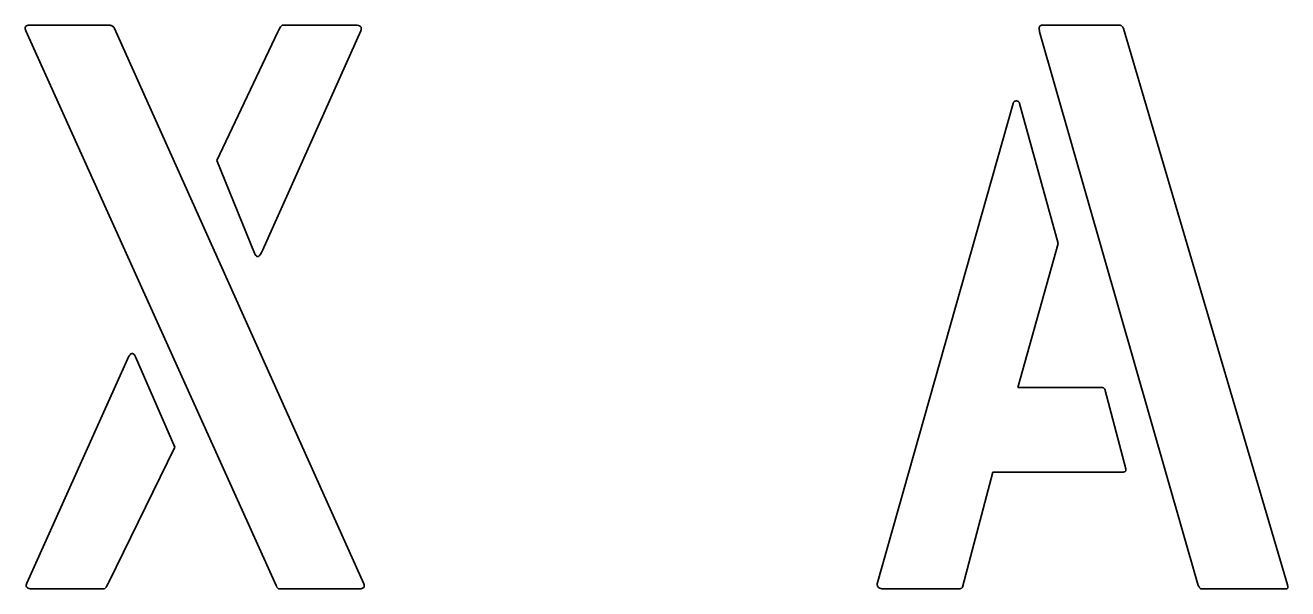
# Model space of a CAD drawing. Extents: x 10 to 410, y -69 to 348.
# Drawn here: x 172.35 to 217.18, y 121 to 141 of the extents above; entities that cross this region are included whole.
import ezdxf

# ---------------------------------------------------------------- set-up
doc = ezdxf.new("R2010")
doc.units = 0

msp = doc.modelspace()

# ---------------------------------------------------------------- linework, layer by layer
at = {"color": 7, "lineweight": 35, "ltscale": 0.000654}
msp.add_line((172.350006, 140.901993), (172.352844, 140.927994), dxfattribs=at)
at = {"color": 7, "lineweight": 35, "ltscale": 0.000753}
msp.add_line((172.352844, 140.871994), (172.350006, 140.901993), dxfattribs=at)
at = {"color": 7, "lineweight": 35, "ltscale": 0.00059}
for p, q in [((172.352844, 140.927994), (172.36142, 140.949997)), ((208.408005, 140.99086), (208.430573, 140.997711))]:
    msp.add_line(p, q, dxfattribs=at)
at = {"color": 7, "lineweight": 35, "ltscale": 0.000877}
msp.add_line((172.36142, 140.837997), (172.352844, 140.871994), dxfattribs=at)
at = {"color": 7, "lineweight": 35, "ltscale": 0.000575}
msp.add_line((172.36142, 140.949997), (172.375702, 140.968002), dxfattribs=at)
at = {"color": 7, "lineweight": 35, "ltscale": 0.001015}
msp.add_line((172.375702, 140.800003), (172.36142, 140.837997), dxfattribs=at)
at = {"color": 7, "lineweight": 35, "ltscale": 0.000611}
msp.add_line((172.375702, 140.968002), (172.395721, 140.981995), dxfattribs=at)
at = {"color": 7, "lineweight": 35}
for p, q in [((181.261429, 121.114288), (172.375702, 140.800003)), ((175.518555, 140.885712), (184.375717, 121.171432)), ((214, 121.114288), (208.371429, 140.771423)), ((211.342865, 140.885712), (217.171432, 121.142853))]:
    msp.add_line(p, q, dxfattribs=at)
at = {"color": 7, "lineweight": 35, "ltscale": 0.000689}
for p, q in [((172.395721, 140.981995), (172.421417, 140.992004)), ((217.171432, 121.142853), (217.176285, 121.115707))]:
    msp.add_line(p, q, dxfattribs=at)
at = {"color": 7, "lineweight": 35, "ltscale": 0.0008}
msp.add_line((172.421417, 140.992004), (172.45285, 140.998001), dxfattribs=at)
at = {"color": 7, "lineweight": 35, "ltscale": 0.00093}
msp.add_line((172.45285, 140.998001), (172.48999, 141), dxfattribs=at)
at = {"color": 7, "lineweight": 35, "ltscale": 0.071429}
msp.add_line((172.48999, 141), (175.347137, 141), dxfattribs=at)
at = {"color": 7, "lineweight": 35, "ltscale": 0.000558}
for p, q in [((175.347137, 141), (175.369415, 140.998856)), ((175.479126, 140.944), (175.493423, 140.926865))]:
    msp.add_line(p, q, dxfattribs=at)
at = {"color": 7, "lineweight": 35, "ltscale": 0.000536}
for p, q in [((175.369415, 140.998856), (175.390564, 140.995422)), ((211.364288, 125.143997), (211.342865, 125.142853))]:
    msp.add_line(p, q, dxfattribs=at)
at = {"color": 7, "lineweight": 35, "ltscale": 0.00052}
for p, q in [((175.390564, 140.995422), (175.410553, 140.989716)), ((175.447144, 140.97142), (175.463715, 140.958862))]:
    msp.add_line(p, q, dxfattribs=at)
at = {"color": 7, "lineweight": 35, "ltscale": 0.000512}
msp.add_line((175.410553, 140.989716), (175.429413, 140.98172), dxfattribs=at)
at = {"color": 7, "lineweight": 35, "ltscale": 0.000513}
msp.add_line((175.429413, 140.98172), (175.447144, 140.97142), dxfattribs=at)
at = {"color": 7, "lineweight": 35, "ltscale": 0.000535}
msp.add_line((175.463715, 140.958862), (175.479126, 140.944), dxfattribs=at)
at = {"color": 7, "lineweight": 35, "ltscale": 0.000587}
msp.add_line((175.493423, 140.926865), (175.506561, 140.907425), dxfattribs=at)
at = {"color": 7, "lineweight": 35, "ltscale": 0.00062}
msp.add_line((175.506561, 140.907425), (175.518555, 140.885712), dxfattribs=at)
at = {"color": 7, "lineweight": 35, "ltscale": 0.126523}
msp.add_line((179.147141, 136.199997), (181.318573, 140.771423), dxfattribs=at)
at = {"color": 7, "lineweight": 35, "ltscale": 0.213586}
msp.add_line((184.261429, 140.800003), (180.775711, 133), dxfattribs=at)
at = {"color": 7, "lineweight": 35, "ltscale": 0.001221}
msp.add_line((181.318573, 140.771423), (181.340866, 140.814865), dxfattribs=at)
at = {"color": 7, "lineweight": 35, "ltscale": 0.001106}
for p, q in [((181.340866, 140.814865), (181.362, 140.853714)), ((175.29628, 121.18515), (175.275146, 121.146286))]:
    msp.add_line(p, q, dxfattribs=at)
at = {"color": 7, "lineweight": 35, "ltscale": 0.000992}
msp.add_line((181.362, 140.853714), (181.382004, 140.888), dxfattribs=at)
at = {"color": 7, "lineweight": 35, "ltscale": 0.00088}
for p, q in [((181.382004, 140.888), (181.400848, 140.917709)), ((175.255127, 121.112), (175.236282, 121.082291))]:
    msp.add_line(p, q, dxfattribs=at)
at = {"color": 7, "lineweight": 35, "ltscale": 0.000769}
for p, q in [((181.400848, 140.917709), (181.418564, 140.942856)), ((175.236282, 121.082291), (175.218567, 121.057144))]:
    msp.add_line(p, q, dxfattribs=at)
at = {"color": 7, "lineweight": 35, "ltscale": 0.000661}
msp.add_line((181.418564, 140.942856), (181.43515, 140.963425), dxfattribs=at)
at = {"color": 7, "lineweight": 35, "ltscale": 0.000556}
for p, q in [((181.43515, 140.963425), (181.450577, 140.979431)), ((175.201996, 121.036575), (175.186554, 121.020569))]:
    msp.add_line(p, q, dxfattribs=at)
at = {"color": 7, "lineweight": 35, "ltscale": 0.000457}
for p, q in [((181.450577, 140.979431), (181.464859, 140.99086)), ((175.186554, 121.020569), (175.172272, 121.00914))]:
    msp.add_line(p, q, dxfattribs=at)
at = {"color": 7, "lineweight": 35, "ltscale": 0.00037}
for p, q in [((181.464859, 140.99086), (181.477997, 140.997711)), ((207.450851, 138.272293), (207.460571, 138.283432)), ((207.625137, 138.283432), (207.634857, 138.272293)), ((175.172272, 121.00914), (175.159149, 121.002289))]:
    msp.add_line(p, q, dxfattribs=at)
at = {"color": 7, "lineweight": 35, "ltscale": 0.000306}
for p, q in [((181.477997, 140.997711), (181.490005, 141)), ((205.622284, 121.04628), (205.614853, 121.036575)), ((175.159149, 121.002289), (175.147125, 121)), ((205.606293, 121.028), (205.596573, 121.020569))]:
    msp.add_line(p, q, dxfattribs=at)
at = {"color": 7, "lineweight": 35, "ltscale": 0.065}
msp.add_line((181.490005, 141), (184.089996, 141), dxfattribs=at)
at = {"color": 7, "lineweight": 35, "ltscale": 0.001201}
for p, q in [((184.089996, 141), (184.138, 140.998001)), ((172.575714, 121), (172.52771, 121.001999))]:
    msp.add_line(p, q, dxfattribs=at)
at = {"color": 7, "lineweight": 35, "ltscale": 0.001039}
for p, q in [((184.138, 140.998001), (184.179138, 140.992004)), ((172.52771, 121.001999), (172.486572, 121.007996))]:
    msp.add_line(p, q, dxfattribs=at)
at = {"color": 7, "lineweight": 35, "ltscale": 0.000893}
for p, q in [((184.179138, 140.992004), (184.213425, 140.981995)), ((172.486572, 121.007996), (172.452271, 121.018005))]:
    msp.add_line(p, q, dxfattribs=at)
at = {"color": 7, "lineweight": 35, "ltscale": 0.00077}
for p, q in [((184.213425, 140.981995), (184.24086, 140.968002)), ((172.452271, 121.018005), (172.42485, 121.031998))]:
    msp.add_line(p, q, dxfattribs=at)
at = {"color": 7, "lineweight": 35, "ltscale": 0.000683}
for p, q in [((184.24086, 140.968002), (184.261429, 140.949997)), ((172.42485, 121.031998), (172.404282, 121.050003))]:
    msp.add_line(p, q, dxfattribs=at)
at = {"color": 7, "lineweight": 35, "ltscale": 0.000648}
for p, q in [((184.261429, 140.949997), (184.275146, 140.927994)), ((172.404282, 121.050003), (172.390564, 121.072006))]:
    msp.add_line(p, q, dxfattribs=at)
at = {"color": 7, "lineweight": 35, "ltscale": 0.00101}
for p, q in [((184.275146, 140.837997), (184.261429, 140.800003)), ((172.390564, 121.162003), (172.404282, 121.199997))]:
    msp.add_line(p, q, dxfattribs=at)
at = {"color": 7, "lineweight": 35, "ltscale": 0.000672}
for p, q in [((184.275146, 140.927994), (184.281998, 140.901993)), ((172.390564, 121.072006), (172.383698, 121.098007)), ((202.671997, 121.027435), (202.649994, 121.042862))]:
    msp.add_line(p, q, dxfattribs=at)
at = {"color": 7, "lineweight": 35, "ltscale": 0.000867}
for p, q in [((184.281998, 140.871994), (184.275146, 140.837997)), ((172.383698, 121.128006), (172.390564, 121.162003))]:
    msp.add_line(p, q, dxfattribs=at)
at = {"color": 7, "lineweight": 35, "ltscale": 0.00075}
for p, q in [((184.281998, 140.901993), (184.281998, 140.871994)), ((172.383698, 121.098007), (172.383698, 121.128006))]:
    msp.add_line(p, q, dxfattribs=at)
at = {"color": 7, "lineweight": 35, "ltscale": 0.000745}
msp.add_line((208.355148, 140.888), (208.357712, 140.917709), dxfattribs=at)
at = {"color": 7, "lineweight": 35, "ltscale": 0.000858}
msp.add_line((208.356567, 140.853714), (208.355148, 140.888), dxfattribs=at)
at = {"color": 7, "lineweight": 35, "ltscale": 0.000981}
msp.add_line((208.362, 140.814865), (208.356567, 140.853714), dxfattribs=at)
at = {"color": 7, "lineweight": 35, "ltscale": 0.00065}
msp.add_line((208.357712, 140.917709), (208.364288, 140.942856), dxfattribs=at)
at = {"color": 7, "lineweight": 35, "ltscale": 0.001111}
msp.add_line((208.371429, 140.771423), (208.362, 140.814865), dxfattribs=at)
at = {"color": 7, "lineweight": 35, "ltscale": 0.000578}
msp.add_line((208.364288, 140.942856), (208.374863, 140.963425), dxfattribs=at)
at = {"color": 7, "lineweight": 35, "ltscale": 0.000541}
msp.add_line((208.374863, 140.963425), (208.38942, 140.979431), dxfattribs=at)
at = {"color": 7, "lineweight": 35, "ltscale": 0.000545}
msp.add_line((208.38942, 140.979431), (208.408005, 140.99086), dxfattribs=at)
at = {"color": 7, "lineweight": 35, "ltscale": 0.000667}
msp.add_line((208.430573, 140.997711), (208.457138, 141), dxfattribs=at)
at = {"color": 7, "lineweight": 35, "ltscale": 0.069286}
msp.add_line((208.457138, 141), (211.228577, 141), dxfattribs=at)
at = {"color": 7, "lineweight": 35, "ltscale": 0.000287}
msp.add_line((211.228577, 141), (211.23999, 140.998856), dxfattribs=at)
at = {"color": 7, "lineweight": 35, "ltscale": 0.000299}
msp.add_line((211.23999, 140.998856), (211.251434, 140.995422), dxfattribs=at)
at = {"color": 7, "lineweight": 35, "ltscale": 0.000319}
msp.add_line((211.251434, 140.995422), (211.262863, 140.989716), dxfattribs=at)
at = {"color": 7, "lineweight": 35, "ltscale": 0.000349}
msp.add_line((211.262863, 140.989716), (211.274292, 140.98172), dxfattribs=at)
at = {"color": 7, "lineweight": 35, "ltscale": 0.000385}
msp.add_line((211.274292, 140.98172), (211.285721, 140.97142), dxfattribs=at)
at = {"color": 7, "lineweight": 35, "ltscale": 0.000424}
msp.add_line((211.285721, 140.97142), (211.297134, 140.958862), dxfattribs=at)
at = {"color": 7, "lineweight": 35, "ltscale": 0.000469}
msp.add_line((211.297134, 140.958862), (211.308578, 140.944), dxfattribs=at)
at = {"color": 7, "lineweight": 35, "ltscale": 0.000515}
msp.add_line((211.308578, 140.944), (211.319992, 140.926865), dxfattribs=at)
at = {"color": 7, "lineweight": 35, "ltscale": 0.000564}
msp.add_line((211.319992, 140.926865), (211.331436, 140.907425), dxfattribs=at)
at = {"color": 7, "lineweight": 35, "ltscale": 0.000613}
msp.add_line((211.331436, 140.907425), (211.342865, 140.885712), dxfattribs=at)
at = {"color": 7, "lineweight": 35, "ltscale": 0.443185}
msp.add_line((202.600006, 121.171432), (207.428574, 138.228577), dxfattribs=at)
at = {"color": 7, "lineweight": 35, "ltscale": 0.000436}
for p, q in [((207.428574, 138.228577), (207.43486, 138.244858)), ((207.650864, 138.244858), (207.65715, 138.228577)), ((214.031708, 121.067993), (214.021713, 121.082291))]:
    msp.add_line(p, q, dxfattribs=at)
at = {"color": 7, "lineweight": 35, "ltscale": 0.000409}
for p, q in [((207.43486, 138.244858), (207.442291, 138.25943)), ((207.643433, 138.25943), (207.650864, 138.244858))]:
    msp.add_line(p, q, dxfattribs=at)
at = {"color": 7, "lineweight": 35, "ltscale": 0.000386}
for p, q in [((207.442291, 138.25943), (207.450851, 138.272293)), ((207.634857, 138.272293), (207.643433, 138.25943)), ((211.432861, 125.198853), (211.428574, 125.184006))]:
    msp.add_line(p, q, dxfattribs=at)
at = {"color": 7, "lineweight": 35, "ltscale": 0.00036}
msp.add_line((207.460571, 138.283432), (207.471436, 138.292862), dxfattribs=at)
at = {"color": 7, "lineweight": 35, "ltscale": 0.000356}
for p, q in [((207.471436, 138.292862), (207.483429, 138.300568)), ((207.602295, 138.300568), (207.614288, 138.292862))]:
    msp.add_line(p, q, dxfattribs=at)
at = {"color": 7, "lineweight": 35, "ltscale": 0.000361}
for p, q in [((207.483429, 138.300568), (207.496567, 138.306564)), ((207.589142, 138.306564), (207.602295, 138.300568)), ((211.428574, 125.184006), (211.421432, 125.171432))]:
    msp.add_line(p, q, dxfattribs=at)
at = {"color": 7, "lineweight": 35, "ltscale": 0.000373}
for p, q in [((207.496567, 138.306564), (207.510849, 138.310852)), ((207.57486, 138.310852), (207.589142, 138.306564)), ((214.050003, 121.042862), (214.041138, 121.054855))]:
    msp.add_line(p, q, dxfattribs=at)
at = {"color": 7, "lineweight": 35, "ltscale": 0.000391}
for p, q in [((207.510849, 138.310852), (207.526291, 138.313431)), ((207.559433, 138.313431), (207.57486, 138.310852))]:
    msp.add_line(p, q, dxfattribs=at)
at = {"color": 7, "lineweight": 35, "ltscale": 0.000415}
for p, q in [((207.526291, 138.313431), (207.542862, 138.314285)), ((207.542862, 138.314285), (207.559433, 138.313431)), ((205.530853, 121.000565), (205.514282, 121))]:
    msp.add_line(p, q, dxfattribs=at)
at = {"color": 7, "lineweight": 35, "ltscale": 0.000359}
for p, q in [((207.614288, 138.292862), (207.625137, 138.283432)), ((210.664001, 128.106293), (210.674561, 128.096573)), ((211.421432, 125.171432), (211.411423, 125.161148))]:
    msp.add_line(p, q, dxfattribs=at)
at = {"color": 7, "lineweight": 35, "ltscale": 0.128928}
msp.add_line((207.65715, 138.228577), (209.028564, 133.257141), dxfattribs=at)
at = {"color": 7, "lineweight": 35, "ltscale": 0.088738}
msp.add_line((180.490005, 132.914291), (179.147141, 136.199997), dxfattribs=at)
at = {"color": 7, "lineweight": 35, "ltscale": 0.132751}
msp.add_line((209.028564, 133.257141), (207.600006, 128.142853), dxfattribs=at)
at = {"color": 7, "lineweight": 35, "ltscale": 0.001394}
msp.add_line((180.513428, 132.863708), (180.490005, 132.914291), dxfattribs=at)
at = {"color": 7, "lineweight": 35, "ltscale": 0.001119}
msp.add_line((180.537994, 132.826279), (180.513428, 132.863708), dxfattribs=at)
at = {"color": 7, "lineweight": 35, "ltscale": 0.000884}
for p, q in [((180.563721, 132.802002), (180.537994, 132.826279)), ((176.187714, 129.340851), (176.213425, 129.316574))]:
    msp.add_line(p, q, dxfattribs=at)
at = {"color": 7, "lineweight": 35, "ltscale": 0.000727}
for p, q in [((180.590576, 132.790863), (180.563721, 132.802002)), ((176.160858, 129.352005), (176.187714, 129.340851))]:
    msp.add_line(p, q, dxfattribs=at)
at = {"color": 7, "lineweight": 35, "ltscale": 0.000702}
for p, q in [((180.618576, 132.792862), (180.590576, 132.790863)), ((176.132843, 129.350006), (176.160858, 129.352005))]:
    msp.add_line(p, q, dxfattribs=at)
at = {"color": 7, "lineweight": 35, "ltscale": 0.000821}
for p, q in [((180.64772, 132.807999), (180.618576, 132.792862)), ((176.103699, 129.334854), (176.132843, 129.350006))]:
    msp.add_line(p, q, dxfattribs=at)
at = {"color": 7, "lineweight": 35, "ltscale": 0.001036}
for p, q in [((180.678009, 132.836288), (180.64772, 132.807999)), ((176.073425, 129.306564), (176.103699, 129.334854))]:
    msp.add_line(p, q, dxfattribs=at)
at = {"color": 7, "lineweight": 35, "ltscale": 0.0013}
for p, q in [((180.709427, 132.877716), (180.678009, 132.836288)), ((176.041992, 129.265137), (176.073425, 129.306564))]:
    msp.add_line(p, q, dxfattribs=at)
at = {"color": 7, "lineweight": 35, "ltscale": 0.001589}
for p, q in [((180.742004, 132.932281), (180.709427, 132.877716)), ((176.00943, 129.210571), (176.041992, 129.265137))]:
    msp.add_line(p, q, dxfattribs=at)
at = {"color": 7, "lineweight": 35, "ltscale": 0.001891}
for p, q in [((180.775711, 133), (180.742004, 132.932281)), ((175.975708, 129.142853), (176.00943, 129.210571))]:
    msp.add_line(p, q, dxfattribs=at)
at = {"color": 7, "lineweight": 35, "ltscale": 0.217721}
msp.add_line((172.404282, 121.199997), (175.975708, 129.142853), dxfattribs=at)
at = {"color": 7, "lineweight": 35, "ltscale": 0.00112}
msp.add_line((176.213425, 129.316574), (176.238007, 129.279144), dxfattribs=at)
at = {"color": 7, "lineweight": 35, "ltscale": 0.001393}
msp.add_line((176.238007, 129.279144), (176.261414, 129.228577), dxfattribs=at)
at = {"color": 7, "lineweight": 35, "ltscale": 0.087322}
msp.add_line((176.261414, 129.228577), (177.661423, 126.028564), dxfattribs=at)
at = {"color": 7, "lineweight": 35, "ltscale": 0.075}
msp.add_line((207.600006, 128.142853), (210.600006, 128.142853), dxfattribs=at)
at = {"color": 7, "lineweight": 35, "ltscale": 0.000151}
msp.add_line((210.600006, 128.142853), (210.606003, 128.142288), dxfattribs=at)
at = {"color": 7, "lineweight": 35, "ltscale": 0.00017}
msp.add_line((210.606003, 128.142288), (210.612564, 128.140579), dxfattribs=at)
at = {"color": 7, "lineweight": 35, "ltscale": 0.000193}
msp.add_line((210.612564, 128.140579), (210.61972, 128.137711), dxfattribs=at)
at = {"color": 7, "lineweight": 35, "ltscale": 0.000217}
for p, q in [((210.61972, 128.137711), (210.627426, 128.133713)), ((214.085709, 121), (214.079712, 121.006287))]:
    msp.add_line(p, q, dxfattribs=at)
at = {"color": 7, "lineweight": 35, "ltscale": 0.000244}
msp.add_line((210.627426, 128.133713), (210.635712, 128.128571), dxfattribs=at)
at = {"color": 7, "lineweight": 35, "ltscale": 0.000272}
msp.add_line((210.635712, 128.128571), (210.644577, 128.122284), dxfattribs=at)
at = {"color": 7, "lineweight": 35, "ltscale": 0.0003}
msp.add_line((210.644577, 128.122284), (210.654007, 128.114853), dxfattribs=at)
at = {"color": 7, "lineweight": 35, "ltscale": 0.000329}
for p, q in [((210.654007, 128.114853), (210.664001, 128.106293)), ((181.325424, 121.013718), (181.31543, 121.022293))]:
    msp.add_line(p, q, dxfattribs=at)
at = {"color": 7, "lineweight": 35, "ltscale": 0.000389}
msp.add_line((210.674561, 128.096573), (210.685715, 128.085709), dxfattribs=at)
at = {"color": 7, "lineweight": 35, "ltscale": 0.073112}
msp.add_line((210.685715, 128.085709), (211.428574, 125.257141), dxfattribs=at)
at = {"color": 7, "lineweight": 35, "ltscale": 0.133531}
msp.add_line((177.661423, 126.028564), (175.318573, 121.228577), dxfattribs=at)
at = {"color": 7, "lineweight": 35, "ltscale": 0.105688}
msp.add_line((206.714279, 125.142853), (205.628571, 121.057144), dxfattribs=at)
at = {"color": 7, "lineweight": 35, "ltscale": 0.115715}
msp.add_line((211.342865, 125.142853), (206.714279, 125.142853), dxfattribs=at)
at = {"color": 7, "lineweight": 35, "ltscale": 0.000472}
msp.add_line((211.382858, 125.14743), (211.364288, 125.143997), dxfattribs=at)
at = {"color": 7, "lineweight": 35, "ltscale": 0.000418}
msp.add_line((211.398575, 125.153137), (211.382858, 125.14743), dxfattribs=at)
at = {"color": 7, "lineweight": 35, "ltscale": 0.000379}
msp.add_line((211.411423, 125.161148), (211.398575, 125.153137), dxfattribs=at)
at = {"color": 7, "lineweight": 35, "ltscale": 0.000553}
msp.add_line((211.428574, 125.257141), (211.432861, 125.235428), dxfattribs=at)
at = {"color": 7, "lineweight": 35, "ltscale": 0.000487}
msp.add_line((211.432861, 125.235428), (211.43428, 125.216003), dxfattribs=at)
at = {"color": 7, "lineweight": 35, "ltscale": 0.00043}
msp.add_line((211.43428, 125.216003), (211.432861, 125.198853), dxfattribs=at)
at = {"color": 7, "lineweight": 35, "ltscale": 0.00066}
msp.add_line((175.218567, 121.057144), (175.201996, 121.036575), dxfattribs=at)
at = {"color": 7, "lineweight": 35, "ltscale": 0.000993}
msp.add_line((175.275146, 121.146286), (175.255127, 121.112), dxfattribs=at)
at = {"color": 7, "lineweight": 35, "ltscale": 0.00122}
msp.add_line((175.318573, 121.228577), (175.29628, 121.18515), dxfattribs=at)
at = {"color": 7, "lineweight": 35, "ltscale": 0.000441}
msp.add_line((181.267426, 121.097717), (181.261429, 121.114288), dxfattribs=at)
at = {"color": 7, "lineweight": 35, "ltscale": 0.000419}
msp.add_line((181.274002, 121.082291), (181.267426, 121.097717), dxfattribs=at)
at = {"color": 7, "lineweight": 35, "ltscale": 0.0004}
msp.add_line((181.281143, 121.067993), (181.274002, 121.082291), dxfattribs=at)
at = {"color": 7, "lineweight": 35, "ltscale": 0.000381}
msp.add_line((181.288864, 121.054855), (181.281143, 121.067993), dxfattribs=at)
at = {"color": 7, "lineweight": 35, "ltscale": 0.000364}
for p, q in [((181.29715, 121.042862), (181.288864, 121.054855)), ((205.560577, 121.005142), (205.546295, 121.002289))]:
    msp.add_line(p, q, dxfattribs=at)
at = {"color": 7, "lineweight": 35, "ltscale": 0.000555}
msp.add_line((184.380295, 121.061722), (184.368576, 121.042862), dxfattribs=at)
at = {"color": 7, "lineweight": 35, "ltscale": 0.000844}
msp.add_line((184.375717, 121.171432), (184.384567, 121.138855), dxfattribs=at)
at = {"color": 7, "lineweight": 35, "ltscale": 0.000581}
msp.add_line((184.386856, 121.084), (184.380295, 121.061722), dxfattribs=at)
at = {"color": 7, "lineweight": 35, "ltscale": 0.000735}
msp.add_line((184.384567, 121.138855), (184.38829, 121.109711), dxfattribs=at)
at = {"color": 7, "lineweight": 35, "ltscale": 0.000644}
msp.add_line((184.38829, 121.109711), (184.386856, 121.084), dxfattribs=at)
at = {"color": 7, "lineweight": 35, "ltscale": 0.000816}
msp.add_line((202.602005, 121.138855), (202.600006, 121.171432), dxfattribs=at)
at = {"color": 7, "lineweight": 35, "ltscale": 0.000744}
msp.add_line((202.608002, 121.109711), (202.602005, 121.138855), dxfattribs=at)
at = {"color": 7, "lineweight": 35, "ltscale": 0.00069}
msp.add_line((202.617996, 121.084), (202.608002, 121.109711), dxfattribs=at)
at = {"color": 7, "lineweight": 35, "ltscale": 0.000658}
msp.add_line((202.632004, 121.061722), (202.617996, 121.084), dxfattribs=at)
at = {"color": 7, "lineweight": 35, "ltscale": 0.000652}
msp.add_line((202.649994, 121.042862), (202.632004, 121.061722), dxfattribs=at)
at = {"color": 7, "lineweight": 35, "ltscale": 0.000314}
for p, q in [((205.628571, 121.057144), (205.622284, 121.04628)), ((205.596573, 121.020569), (205.585709, 121.014282))]:
    msp.add_line(p, q, dxfattribs=at)
at = {"color": 7, "lineweight": 35, "ltscale": 0.000499}
msp.add_line((214.011139, 121.097717), (214, 121.114288), dxfattribs=at)
at = {"color": 7, "lineweight": 35, "ltscale": 0.000468}
msp.add_line((214.021713, 121.082291), (214.011139, 121.097717), dxfattribs=at)
at = {"color": 7, "lineweight": 35, "ltscale": 0.000404}
msp.add_line((214.041138, 121.054855), (214.031708, 121.067993), dxfattribs=at)
at = {"color": 7, "lineweight": 35, "ltscale": 0.000612}
msp.add_line((217.176285, 121.115707), (217.179428, 121.091431), dxfattribs=at)
at = {"color": 7, "lineweight": 35, "ltscale": 0.000396}
msp.add_line((217.180573, 121.051422), (217.178574, 121.035721), dxfattribs=at)
at = {"color": 7, "lineweight": 35, "ltscale": 0.000537}
msp.add_line((217.179428, 121.091431), (217.180862, 121.070007), dxfattribs=at)
at = {"color": 7, "lineweight": 35, "ltscale": 0.000465}
msp.add_line((217.180862, 121.070007), (217.180573, 121.051422), dxfattribs=at)
at = {"color": 7, "lineweight": 35, "ltscale": 0.064285}
msp.add_line((175.147125, 121), (172.575714, 121), dxfattribs=at)
at = {"color": 7, "lineweight": 35, "ltscale": 0.00035}
msp.add_line((181.306, 121.031998), (181.29715, 121.042862), dxfattribs=at)
at = {"color": 7, "lineweight": 35, "ltscale": 0.000338}
msp.add_line((181.31543, 121.022293), (181.306, 121.031998), dxfattribs=at)
at = {"color": 7, "lineweight": 35, "ltscale": 0.000323}
msp.add_line((181.335999, 121.006287), (181.325424, 121.013718), dxfattribs=at)
at = {"color": 7, "lineweight": 35, "ltscale": 0.00032}
msp.add_line((181.347137, 121), (181.335999, 121.006287), dxfattribs=at)
at = {"color": 7, "lineweight": 35, "ltscale": 0.072143}
msp.add_line((184.232849, 121), (181.347137, 121), dxfattribs=at)
at = {"color": 7, "lineweight": 35, "ltscale": 0.000937}
msp.add_line((184.270294, 121.001709), (184.232849, 121), dxfattribs=at)
at = {"color": 7, "lineweight": 35, "ltscale": 0.000817}
msp.add_line((184.302567, 121.006851), (184.270294, 121.001709), dxfattribs=at)
at = {"color": 7, "lineweight": 35, "ltscale": 0.000712}
msp.add_line((184.329712, 121.015427), (184.302567, 121.006851), dxfattribs=at)
at = {"color": 7, "lineweight": 35, "ltscale": 0.000627}
msp.add_line((184.351715, 121.027435), (184.329712, 121.015427), dxfattribs=at)
at = {"color": 7, "lineweight": 35, "ltscale": 0.000571}
msp.add_line((184.368576, 121.042862), (184.351715, 121.027435), dxfattribs=at)
at = {"color": 7, "lineweight": 35, "ltscale": 0.000716}
msp.add_line((202.697998, 121.015427), (202.671997, 121.027435), dxfattribs=at)
at = {"color": 7, "lineweight": 35, "ltscale": 0.00078}
msp.add_line((202.727997, 121.006851), (202.697998, 121.015427), dxfattribs=at)
at = {"color": 7, "lineweight": 35, "ltscale": 0.00086}
msp.add_line((202.761993, 121.001709), (202.727997, 121.006851), dxfattribs=at)
at = {"color": 7, "lineweight": 35, "ltscale": 0.000951}
msp.add_line((202.800003, 121), (202.761993, 121.001709), dxfattribs=at)
at = {"color": 7, "lineweight": 35, "ltscale": 0.067857}
msp.add_line((205.514282, 121), (202.800003, 121), dxfattribs=at)
at = {"color": 7, "lineweight": 35, "ltscale": 0.000388}
msp.add_line((205.546295, 121.002289), (205.530853, 121.000565), dxfattribs=at)
at = {"color": 7, "lineweight": 35, "ltscale": 0.000343}
msp.add_line((205.573715, 121.00914), (205.560577, 121.005142), dxfattribs=at)
at = {"color": 7, "lineweight": 35, "ltscale": 0.000326}
msp.add_line((205.585709, 121.014282), (205.573715, 121.00914), dxfattribs=at)
at = {"color": 7, "lineweight": 35, "ltscale": 0.000303}
msp.add_line((205.614853, 121.036575), (205.606293, 121.028), dxfattribs=at)
at = {"color": 7, "lineweight": 35, "ltscale": 0.000342}
msp.add_line((214.058289, 121.031998), (214.050003, 121.042862), dxfattribs=at)
at = {"color": 7, "lineweight": 35, "ltscale": 0.00031}
msp.add_line((214.06601, 121.022293), (214.058289, 121.031998), dxfattribs=at)
at = {"color": 7, "lineweight": 35, "ltscale": 0.000279}
msp.add_line((214.073151, 121.013718), (214.06601, 121.022293), dxfattribs=at)
at = {"color": 7, "lineweight": 35, "ltscale": 0.000248}
msp.add_line((214.079712, 121.006287), (214.073151, 121.013718), dxfattribs=at)
at = {"color": 7, "lineweight": 35, "ltscale": 0.076429}
msp.add_line((217.142853, 121), (214.085709, 121), dxfattribs=at)
at = {"color": 7, "lineweight": 35, "ltscale": 0.000267}
msp.add_line((217.153427, 121.001434), (217.142853, 121), dxfattribs=at)
at = {"color": 7, "lineweight": 35, "ltscale": 0.000246}
msp.add_line((217.162277, 121.005707), (217.153427, 121.001434), dxfattribs=at)
at = {"color": 7, "lineweight": 35, "ltscale": 0.000253}
msp.add_line((217.169434, 121.012863), (217.162277, 121.005707), dxfattribs=at)
at = {"color": 7, "lineweight": 35, "ltscale": 0.000284}
msp.add_line((217.174866, 121.022858), (217.169434, 121.012863), dxfattribs=at)
at = {"color": 7, "lineweight": 35, "ltscale": 0.000335}
msp.add_line((217.178574, 121.035721), (217.174866, 121.022858), dxfattribs=at)

doc.saveas('drawing.dxf')
